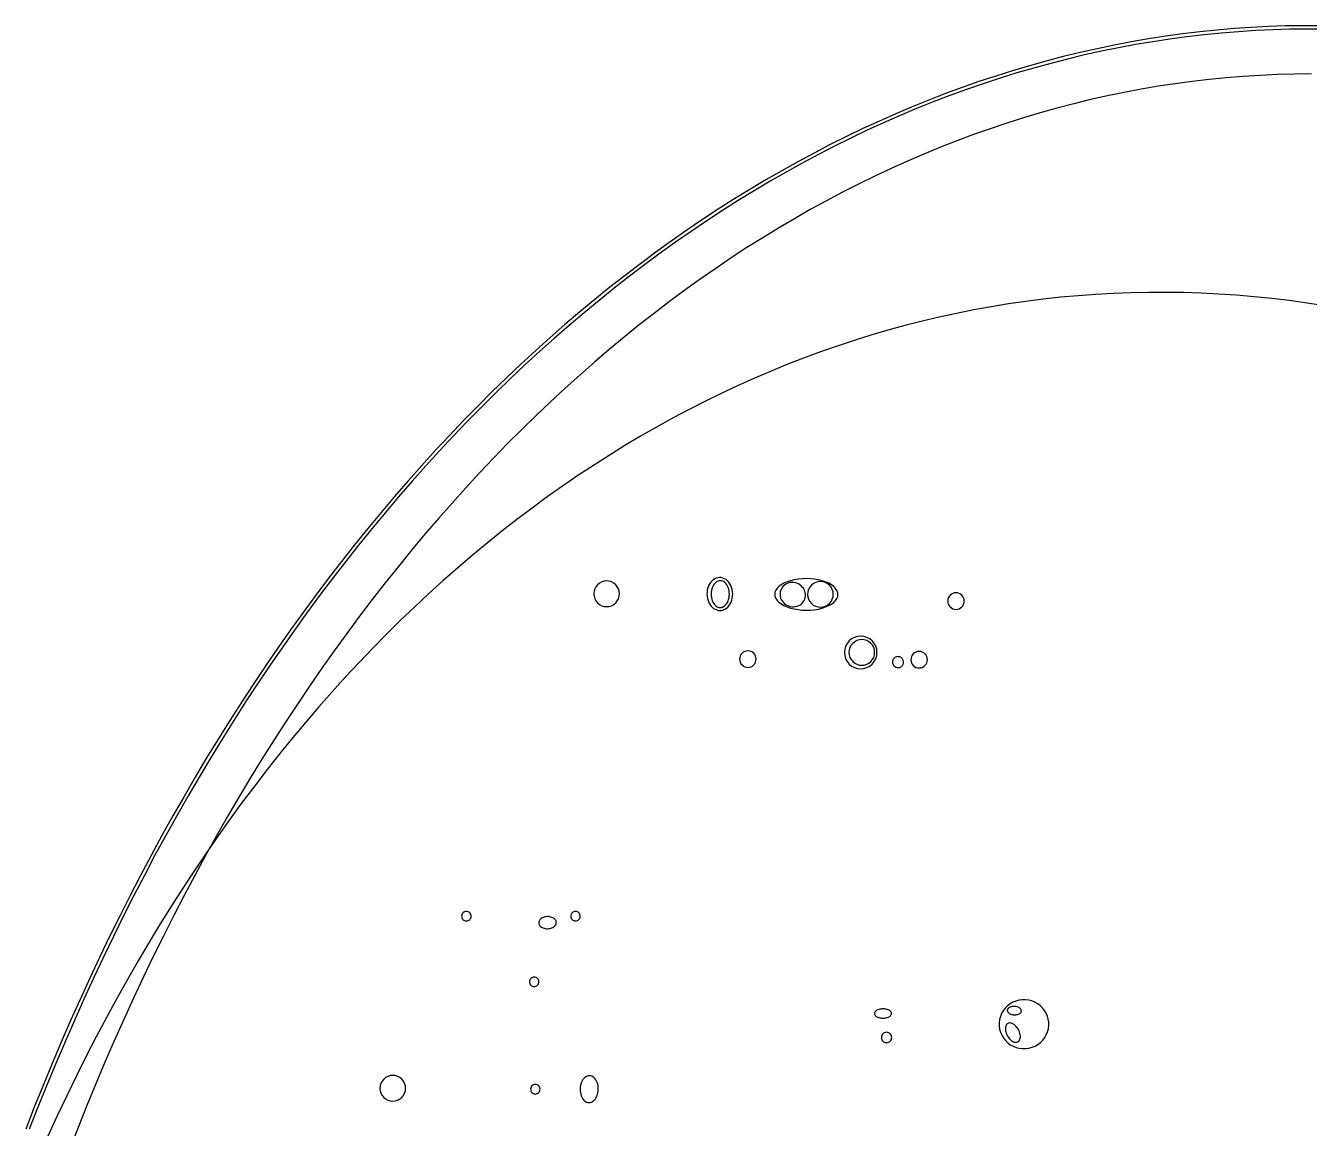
# Model space of a CAD drawing. Extents: x -1 to 217, y -22 to 302.
# Drawn here: x 13.2 to 107.7, y 220.4 to 301.6 of the extents above; entities that cross this region are included whole.
import ezdxf

# ---------------------------------------------------------------- set-up
doc = ezdxf.new("R2010")
doc.units = 0

msp = doc.modelspace()

# ---------------------------------------------------------------- linework, layer by layer
at = {"layer": 'CIRCLES'}
for p, q in [((55.113, 260.146), (55.059, 259.969)), ((55.2, 260.31), (55.113, 260.146)), ((55.317, 260.453), (55.2, 260.31)), ((55.461, 260.57), (55.317, 260.453)), ((55.624, 260.658), (55.461, 260.57)), ((55.801, 260.711), (55.624, 260.658)), ((55.986, 260.73), (55.801, 260.711)), ((56.17, 260.711), (55.986, 260.73)), ((56.348, 260.658), (56.17, 260.711)), ((56.511, 260.57), (56.348, 260.658)), ((56.654, 260.453), (56.511, 260.57)), ((56.772, 260.31), (56.654, 260.453)), ((56.859, 260.146), (56.772, 260.31)), ((56.913, 259.969), (56.859, 260.146)), ((70.861, 260.104), (70.807, 259.926)), ((70.948, 260.267), (70.861, 260.104)), ((71.065, 260.41), (70.948, 260.267)), ((71.209, 260.528), (71.065, 260.41)), ((71.372, 260.615), (71.209, 260.528)), ((71.549, 260.669), (71.372, 260.615)), ((71.734, 260.687), (71.549, 260.669)), ((71.918, 260.669), (71.734, 260.687)), ((72.096, 260.615), (71.918, 260.669)), ((72.259, 260.528), (72.096, 260.615)), ((72.402, 260.41), (72.259, 260.528)), ((72.52, 260.267), (72.402, 260.41)), ((72.607, 260.104), (72.52, 260.267)), ((72.661, 259.926), (72.607, 260.104)), ((55.059, 259.969), (55.041, 259.784)), ((55.041, 259.784), (55.059, 259.6)), ((55.059, 259.6), (55.113, 259.423)), ((55.113, 259.423), (55.2, 259.259)), ((55.2, 259.259), (55.317, 259.116)), ((55.317, 259.116), (55.461, 258.999)), ((56.511, 258.999), (56.654, 259.116)), ((56.654, 259.116), (56.772, 259.259)), ((56.772, 259.259), (56.859, 259.423)), ((56.859, 259.423), (56.913, 259.6)), ((56.931, 259.784), (56.913, 259.969)), ((56.913, 259.6), (56.931, 259.784)), ((70.807, 259.926), (70.789, 259.742)), ((70.789, 259.742), (70.807, 259.558)), ((70.807, 259.558), (70.861, 259.38)), ((70.861, 259.38), (70.948, 259.217)), ((70.948, 259.217), (71.065, 259.074)), ((71.065, 259.074), (71.209, 258.956)), ((72.259, 258.956), (72.402, 259.074)), ((72.402, 259.074), (72.52, 259.217)), ((72.52, 259.217), (72.607, 259.38)), ((72.607, 259.38), (72.661, 259.558)), ((72.679, 259.742), (72.661, 259.926)), ((72.661, 259.558), (72.679, 259.742)), ((81.115, 259.368), (81.104, 259.249)), ((81.104, 259.249), (81.115, 259.131)), ((81.15, 259.482), (81.115, 259.368)), ((81.115, 259.131), (81.15, 259.017)), ((81.206, 259.587), (81.15, 259.482)), ((81.282, 259.679), (81.206, 259.587)), ((81.374, 259.755), (81.282, 259.679)), ((81.479, 259.811), (81.374, 259.755)), ((81.593, 259.846), (81.479, 259.811)), ((81.712, 259.858), (81.593, 259.846)), ((81.83, 259.846), (81.712, 259.858)), ((81.945, 259.811), (81.83, 259.846)), ((82.05, 259.755), (81.945, 259.811)), ((82.142, 259.679), (82.05, 259.755)), ((82.218, 259.587), (82.142, 259.679)), ((82.274, 259.482), (82.218, 259.587)), ((82.308, 259.368), (82.274, 259.482)), ((82.274, 259.017), (82.308, 259.131)), ((82.32, 259.249), (82.308, 259.368)), ((82.308, 259.131), (82.32, 259.249)), ((55.461, 258.999), (55.624, 258.911)), ((55.624, 258.911), (55.801, 258.857)), ((55.801, 258.857), (55.986, 258.839)), ((55.986, 258.839), (56.17, 258.857)), ((56.17, 258.857), (56.348, 258.911)), ((56.348, 258.911), (56.511, 258.999)), ((71.209, 258.956), (71.372, 258.869)), ((71.372, 258.869), (71.549, 258.815)), ((71.549, 258.815), (71.734, 258.797)), ((71.734, 258.797), (71.918, 258.815)), ((71.918, 258.815), (72.096, 258.869)), ((72.096, 258.869), (72.259, 258.956)), ((81.15, 259.017), (81.206, 258.911)), ((81.206, 258.911), (81.282, 258.819)), ((81.282, 258.819), (81.374, 258.744)), ((81.374, 258.744), (81.479, 258.687)), ((81.479, 258.687), (81.593, 258.653)), ((81.593, 258.653), (81.712, 258.641)), ((81.712, 258.641), (81.83, 258.653)), ((81.83, 258.653), (81.945, 258.687)), ((81.945, 258.687), (82.05, 258.744)), ((82.05, 258.744), (82.142, 258.819)), ((82.142, 258.819), (82.218, 258.911)), ((82.218, 258.911), (82.274, 259.017)), ((73.847, 256.316), (73.698, 256.134)), ((74.03, 256.466), (73.847, 256.316)), ((74.237, 256.577), (74.03, 256.466)), ((74.257, 256.252), (74.113, 256.135)), ((74.463, 256.645), (74.237, 256.577)), ((74.42, 256.34), (74.257, 256.252)), ((74.597, 256.393), (74.42, 256.34)), ((74.697, 256.668), (74.463, 256.645)), ((74.782, 256.412), (74.597, 256.393)), ((74.932, 256.645), (74.697, 256.668)), ((74.966, 256.393), (74.782, 256.412)), ((75.157, 256.577), (74.932, 256.645)), ((75.144, 256.34), (74.966, 256.393)), ((75.307, 256.252), (75.144, 256.34)), ((75.365, 256.466), (75.157, 256.577)), ((75.45, 256.135), (75.307, 256.252)), ((75.547, 256.316), (75.365, 256.466)), ((75.697, 256.134), (75.547, 256.316)), ((65.881, 255.312), (65.825, 255.206)), ((65.957, 255.404), (65.881, 255.312)), ((66.049, 255.479), (65.957, 255.404)), ((66.154, 255.536), (66.049, 255.479)), ((66.268, 255.57), (66.154, 255.536)), ((66.387, 255.582), (66.268, 255.57)), ((66.506, 255.57), (66.387, 255.582)), ((66.62, 255.536), (66.506, 255.57)), ((66.725, 255.479), (66.62, 255.536)), ((66.817, 255.404), (66.725, 255.479)), ((66.893, 255.312), (66.817, 255.404)), ((66.949, 255.206), (66.893, 255.312)), ((73.518, 255.701), (73.495, 255.466)), ((73.495, 255.466), (73.518, 255.232)), ((73.587, 255.926), (73.518, 255.701)), ((73.698, 256.134), (73.587, 255.926)), ((73.855, 255.651), (73.837, 255.466)), ((73.837, 255.466), (73.855, 255.282)), ((73.909, 255.828), (73.855, 255.651)), ((73.855, 255.282), (73.909, 255.105)), ((73.996, 255.992), (73.909, 255.828)), ((74.113, 256.135), (73.996, 255.992)), ((75.568, 255.992), (75.45, 256.135)), ((75.655, 255.828), (75.568, 255.992)), ((75.709, 255.651), (75.655, 255.828)), ((75.655, 255.105), (75.709, 255.282)), ((75.808, 255.926), (75.697, 256.134)), ((75.727, 255.466), (75.709, 255.651)), ((75.709, 255.282), (75.727, 255.466)), ((75.876, 255.701), (75.808, 255.926)), ((75.899, 255.466), (75.876, 255.701)), ((75.876, 255.232), (75.899, 255.466)), ((78.497, 255.269), (78.441, 255.164)), ((78.572, 255.361), (78.497, 255.269)), ((78.665, 255.437), (78.572, 255.361)), ((78.77, 255.493), (78.665, 255.437)), ((78.884, 255.528), (78.77, 255.493)), ((79.002, 255.54), (78.884, 255.528)), ((79.121, 255.528), (79.002, 255.54)), ((79.235, 255.493), (79.121, 255.528)), ((79.34, 255.437), (79.235, 255.493)), ((79.433, 255.361), (79.34, 255.437)), ((79.508, 255.269), (79.433, 255.361)), ((79.564, 255.164), (79.508, 255.269)), ((65.791, 255.092), (65.779, 254.974)), ((65.779, 254.974), (65.791, 254.855)), ((65.825, 255.206), (65.791, 255.092)), ((65.791, 254.855), (65.825, 254.741)), ((65.825, 254.741), (65.881, 254.636)), ((65.881, 254.636), (65.957, 254.544)), ((65.957, 254.544), (66.049, 254.468)), ((66.049, 254.468), (66.154, 254.412)), ((66.154, 254.412), (66.268, 254.377)), ((66.268, 254.377), (66.387, 254.365)), ((66.387, 254.365), (66.506, 254.377)), ((66.506, 254.377), (66.62, 254.412)), ((66.62, 254.412), (66.725, 254.468)), ((66.725, 254.468), (66.817, 254.544)), ((66.817, 254.544), (66.893, 254.636)), ((66.893, 254.636), (66.949, 254.741)), ((66.984, 255.092), (66.949, 255.206)), ((66.949, 254.741), (66.984, 254.855)), ((66.995, 254.974), (66.984, 255.092)), ((66.984, 254.855), (66.995, 254.974)), ((73.518, 255.232), (73.587, 255.006)), ((73.587, 255.006), (73.698, 254.799)), ((73.698, 254.799), (73.847, 254.617)), ((73.847, 254.617), (74.03, 254.467)), ((73.909, 255.105), (73.996, 254.941)), ((73.996, 254.941), (74.113, 254.798)), ((74.03, 254.467), (74.237, 254.356)), ((74.113, 254.798), (74.257, 254.681)), ((74.237, 254.356), (74.463, 254.288)), ((74.257, 254.681), (74.42, 254.593)), ((74.42, 254.593), (74.597, 254.539)), ((74.597, 254.539), (74.782, 254.521)), ((74.782, 254.521), (74.966, 254.539)), ((74.932, 254.288), (75.157, 254.356)), ((74.966, 254.539), (75.144, 254.593)), ((75.144, 254.593), (75.307, 254.681)), ((75.157, 254.356), (75.365, 254.467)), ((75.307, 254.681), (75.45, 254.798)), ((75.365, 254.467), (75.547, 254.617)), ((75.45, 254.798), (75.568, 254.941)), ((75.547, 254.617), (75.697, 254.799)), ((75.568, 254.941), (75.655, 255.105)), ((75.697, 254.799), (75.808, 255.006)), ((75.808, 255.006), (75.876, 255.232)), ((78.406, 255.05), (78.394, 254.931)), ((78.394, 254.931), (78.406, 254.813)), ((78.441, 255.164), (78.406, 255.05)), ((78.406, 254.813), (78.441, 254.699)), ((78.441, 254.699), (78.497, 254.593)), ((78.497, 254.593), (78.572, 254.501)), ((78.572, 254.501), (78.665, 254.426)), ((78.665, 254.426), (78.77, 254.369)), ((78.77, 254.369), (78.884, 254.335)), ((78.884, 254.335), (79.002, 254.323)), ((79.002, 254.323), (79.121, 254.335)), ((79.121, 254.335), (79.235, 254.369)), ((79.235, 254.369), (79.34, 254.426)), ((79.34, 254.426), (79.433, 254.501)), ((79.433, 254.501), (79.508, 254.593)), ((79.508, 254.593), (79.564, 254.699)), ((79.599, 255.05), (79.564, 255.164)), ((79.564, 254.699), (79.599, 254.813)), ((79.611, 254.931), (79.599, 255.05)), ((79.599, 254.813), (79.611, 254.931)), ((74.463, 254.288), (74.697, 254.264)), ((74.697, 254.264), (74.932, 254.288)), ((45.523, 236.37), (45.462, 236.338)), ((45.588, 236.39), (45.523, 236.37)), ((45.657, 236.396), (45.588, 236.39)), ((45.725, 236.39), (45.657, 236.396)), ((45.79, 236.37), (45.725, 236.39)), ((45.851, 236.338), (45.79, 236.37)), ((53.566, 236.37), (53.506, 236.338)), ((53.632, 236.39), (53.566, 236.37)), ((53.7, 236.396), (53.632, 236.39)), ((53.768, 236.39), (53.7, 236.396)), ((53.834, 236.37), (53.768, 236.39)), ((53.894, 236.338), (53.834, 236.37)), ((45.314, 236.115), (45.307, 236.047)), ((45.307, 236.047), (45.314, 235.979)), ((45.334, 236.181), (45.314, 236.115)), ((45.314, 235.979), (45.334, 235.913)), ((45.366, 236.241), (45.334, 236.181)), ((45.334, 235.913), (45.366, 235.853)), ((45.409, 236.294), (45.366, 236.241)), ((45.366, 235.853), (45.409, 235.8)), ((45.462, 236.338), (45.409, 236.294)), ((45.409, 235.8), (45.462, 235.757)), ((45.462, 235.757), (45.523, 235.724)), ((45.523, 235.724), (45.588, 235.705)), ((45.588, 235.705), (45.657, 235.698)), ((45.657, 235.698), (45.725, 235.705)), ((45.725, 235.705), (45.79, 235.724)), ((45.79, 235.724), (45.851, 235.757)), ((45.904, 236.294), (45.851, 236.338)), ((45.851, 235.757), (45.904, 235.8)), ((45.947, 236.241), (45.904, 236.294)), ((45.904, 235.8), (45.947, 235.853)), ((45.979, 236.181), (45.947, 236.241)), ((45.947, 235.853), (45.979, 235.913)), ((45.999, 236.115), (45.979, 236.181)), ((45.979, 235.913), (45.999, 235.979)), ((46.006, 236.047), (45.999, 236.115)), ((45.999, 235.979), (46.006, 236.047)), ((53.357, 236.115), (53.351, 236.047)), ((53.351, 236.047), (53.357, 235.979)), ((53.377, 236.181), (53.357, 236.115)), ((53.357, 235.979), (53.377, 235.913)), ((53.409, 236.241), (53.377, 236.181)), ((53.377, 235.913), (53.409, 235.853)), ((53.453, 236.294), (53.409, 236.241)), ((53.409, 235.853), (53.453, 235.8)), ((53.506, 236.338), (53.453, 236.294)), ((53.453, 235.8), (53.506, 235.757)), ((53.506, 235.757), (53.566, 235.724)), ((53.566, 235.724), (53.632, 235.705)), ((53.632, 235.705), (53.7, 235.698)), ((53.7, 235.698), (53.768, 235.705)), ((53.768, 235.705), (53.834, 235.724)), ((53.834, 235.724), (53.894, 235.757)), ((53.947, 236.294), (53.894, 236.338)), ((53.894, 235.757), (53.947, 235.8)), ((53.99, 236.241), (53.947, 236.294)), ((53.947, 235.8), (53.99, 235.853)), ((54.023, 236.181), (53.99, 236.241)), ((53.99, 235.853), (54.023, 235.913)), ((54.042, 236.115), (54.023, 236.181)), ((54.023, 235.913), (54.042, 235.979)), ((54.049, 236.047), (54.042, 236.115)), ((54.042, 235.979), (54.049, 236.047)), ((50.309, 231.289), (50.303, 231.221)), ((50.303, 231.221), (50.309, 231.153)), ((50.329, 231.355), (50.309, 231.289)), ((50.309, 231.153), (50.329, 231.087)), ((50.361, 231.415), (50.329, 231.355)), ((50.329, 231.087), (50.361, 231.027)), ((50.405, 231.468), (50.361, 231.415)), ((50.361, 231.027), (50.405, 230.974)), ((50.458, 231.512), (50.405, 231.468)), ((50.405, 230.974), (50.458, 230.931)), ((50.518, 231.544), (50.458, 231.512)), ((50.458, 230.931), (50.518, 230.898)), ((50.584, 231.564), (50.518, 231.544)), ((50.518, 230.898), (50.584, 230.879)), ((50.652, 231.57), (50.584, 231.564)), ((50.584, 230.879), (50.652, 230.872)), ((50.72, 231.564), (50.652, 231.57)), ((50.652, 230.872), (50.72, 230.879)), ((50.786, 231.544), (50.72, 231.564)), ((50.72, 230.879), (50.786, 230.898)), ((50.846, 231.512), (50.786, 231.544)), ((50.786, 230.898), (50.846, 230.931)), ((50.899, 231.468), (50.846, 231.512)), ((50.846, 230.931), (50.899, 230.974)), ((50.942, 231.415), (50.899, 231.468)), ((50.899, 230.974), (50.942, 231.027)), ((50.975, 231.355), (50.942, 231.415)), ((50.942, 231.027), (50.975, 231.087)), ((50.994, 231.289), (50.975, 231.355)), ((50.975, 231.087), (50.994, 231.153)), ((51.001, 231.221), (50.994, 231.289)), ((50.994, 231.153), (51.001, 231.221)), ((76.228, 227.193), (76.221, 227.118)), ((76.221, 227.118), (76.228, 227.044)), ((76.25, 227.264), (76.228, 227.193)), ((76.228, 227.044), (76.25, 226.972)), ((76.285, 227.33), (76.25, 227.264)), ((76.25, 226.972), (76.285, 226.906)), ((76.332, 227.388), (76.285, 227.33)), ((76.285, 226.906), (76.332, 226.849)), ((76.39, 227.436), (76.332, 227.388)), ((76.456, 227.471), (76.39, 227.436)), ((76.528, 227.493), (76.456, 227.471)), ((76.602, 227.5), (76.528, 227.493)), ((76.677, 227.493), (76.602, 227.5)), ((76.748, 227.471), (76.677, 227.493)), ((76.814, 227.436), (76.748, 227.471)), ((76.872, 227.388), (76.814, 227.436)), ((76.919, 227.33), (76.872, 227.388)), ((76.872, 226.849), (76.919, 226.906)), ((76.955, 227.264), (76.919, 227.33)), ((76.919, 226.906), (76.955, 226.972)), ((76.976, 227.193), (76.955, 227.264)), ((76.955, 226.972), (76.976, 227.044)), ((76.984, 227.118), (76.976, 227.193)), ((76.976, 227.044), (76.984, 227.118)), ((76.332, 226.849), (76.39, 226.801)), ((76.39, 226.801), (76.456, 226.766)), ((76.456, 226.766), (76.528, 226.744)), ((76.528, 226.744), (76.602, 226.737)), ((76.602, 226.737), (76.677, 226.744)), ((76.677, 226.744), (76.748, 226.766)), ((76.748, 226.766), (76.814, 226.801)), ((76.814, 226.801), (76.872, 226.849)), ((39.713, 224.164), (39.569, 224.046)), ((39.876, 224.251), (39.713, 224.164)), ((40.053, 224.305), (39.876, 224.251)), ((40.238, 224.323), (40.053, 224.305)), ((40.422, 224.305), (40.238, 224.323)), ((40.6, 224.251), (40.422, 224.305)), ((40.763, 224.164), (40.6, 224.251)), ((40.906, 224.046), (40.763, 224.164)), ((39.311, 223.562), (39.293, 223.378)), ((39.293, 223.378), (39.311, 223.193)), ((39.365, 223.739), (39.311, 223.562)), ((39.311, 223.193), (39.365, 223.016)), ((39.452, 223.903), (39.365, 223.739)), ((39.569, 224.046), (39.452, 223.903)), ((41.024, 223.903), (40.906, 224.046)), ((41.111, 223.739), (41.024, 223.903)), ((41.165, 223.562), (41.111, 223.739)), ((41.111, 223.016), (41.165, 223.193)), ((41.183, 223.378), (41.165, 223.562)), ((41.165, 223.193), (41.183, 223.378)), ((50.394, 223.373), (50.387, 223.305)), ((50.387, 223.305), (50.394, 223.237)), ((50.414, 223.438), (50.394, 223.373)), ((50.394, 223.237), (50.414, 223.171)), ((50.446, 223.499), (50.414, 223.438)), ((50.414, 223.171), (50.446, 223.111)), ((50.489, 223.552), (50.446, 223.499)), ((50.446, 223.111), (50.489, 223.058)), ((50.542, 223.595), (50.489, 223.552)), ((50.603, 223.628), (50.542, 223.595)), ((50.668, 223.647), (50.603, 223.628)), ((50.736, 223.654), (50.668, 223.647)), ((50.805, 223.647), (50.736, 223.654)), ((50.87, 223.628), (50.805, 223.647)), ((50.931, 223.595), (50.87, 223.628)), ((50.984, 223.552), (50.931, 223.595)), ((51.027, 223.499), (50.984, 223.552)), ((50.984, 223.058), (51.027, 223.111)), ((51.059, 223.438), (51.027, 223.499)), ((51.027, 223.111), (51.059, 223.171)), ((51.079, 223.373), (51.059, 223.438)), ((51.059, 223.171), (51.079, 223.237)), ((51.086, 223.305), (51.079, 223.373)), ((51.079, 223.237), (51.086, 223.305)), ((39.365, 223.016), (39.452, 222.853)), ((39.452, 222.853), (39.569, 222.709)), ((39.569, 222.709), (39.713, 222.592)), ((39.713, 222.592), (39.876, 222.504)), ((39.876, 222.504), (40.053, 222.451)), ((40.053, 222.451), (40.238, 222.433)), ((40.238, 222.433), (40.422, 222.451)), ((40.422, 222.451), (40.6, 222.504)), ((40.6, 222.504), (40.763, 222.592)), ((40.763, 222.592), (40.906, 222.709)), ((40.906, 222.709), (41.024, 222.853)), ((41.024, 222.853), (41.111, 223.016)), ((50.489, 223.058), (50.542, 223.014)), ((50.542, 223.014), (50.603, 222.982)), ((50.603, 222.982), (50.668, 222.962)), ((50.668, 222.962), (50.736, 222.955)), ((50.736, 222.955), (50.805, 222.962)), ((50.805, 222.962), (50.87, 222.982)), ((50.87, 222.982), (50.931, 223.014)), ((50.931, 223.014), (50.984, 223.058))]:
    msp.add_line(p, q, dxfattribs=at)
at = {"layer": 'ELLIPSES'}
for p, q in [((105.987, 301.597), (104.722, 301.553)), ((107.253, 301.618), (105.987, 301.597)), ((108.519, 301.618), (107.253, 301.618)), ((95.883, 300.64), (94.626, 300.423)), ((97.142, 300.835), (95.883, 300.64)), ((97.462, 300.629), (96.203, 300.438)), ((98.403, 301.009), (97.142, 300.835)), ((98.722, 300.798), (97.462, 300.629)), ((99.665, 301.162), (98.403, 301.009)), ((99.984, 300.945), (98.722, 300.798)), ((100.928, 301.292), (99.665, 301.162)), ((101.247, 301.07), (99.984, 300.945)), ((102.192, 301.401), (100.928, 301.292)), ((102.51, 301.174), (101.247, 301.07)), ((103.456, 301.488), (102.192, 301.401)), ((103.774, 301.256), (102.51, 301.174)), ((104.722, 301.553), (103.456, 301.488)), ((105.039, 301.316), (103.774, 301.256)), ((106.304, 301.354), (105.039, 301.316)), ((107.57, 301.37), (106.304, 301.354)), ((108.835, 301.365), (107.57, 301.37)), ((92.116, 299.923), (90.865, 299.642)), ((92.436, 299.737), (91.185, 299.46)), ((93.37, 300.184), (92.116, 299.923)), ((93.69, 299.992), (92.436, 299.737)), ((94.626, 300.423), (93.37, 300.184)), ((94.946, 300.226), (93.69, 299.992)), ((96.203, 300.438), (94.946, 300.226)), ((88.368, 299.013), (87.124, 298.667)), ((88.689, 298.841), (87.444, 298.499)), ((89.615, 299.338), (88.368, 299.013)), ((89.935, 299.161), (88.689, 298.841)), ((90.865, 299.642), (89.615, 299.338)), ((91.185, 299.46), (89.935, 299.161)), ((84.644, 297.91), (83.408, 297.5)), ((85.882, 298.299), (84.644, 297.91)), ((86.203, 298.136), (84.964, 297.751)), ((87.124, 298.667), (85.882, 298.299)), ((87.444, 298.499), (86.203, 298.136)), ((102.875, 297.883), (101.62, 297.782)), ((104.131, 297.961), (102.875, 297.883)), ((105.387, 298.017), (104.131, 297.961)), ((106.644, 298.051), (105.387, 298.017)), ((107.901, 298.062), (106.644, 298.051)), ((82.176, 297.069), (80.948, 296.616)), ((82.496, 296.919), (81.267, 296.47)), ((83.408, 297.5), (82.176, 297.069)), ((83.728, 297.346), (82.496, 296.919)), ((84.964, 297.751), (83.728, 297.346)), ((95.361, 296.943), (94.114, 296.708)), ((96.61, 297.155), (95.361, 296.943)), ((97.861, 297.345), (96.61, 297.155)), ((99.112, 297.513), (97.861, 297.345)), ((100.366, 297.659), (99.112, 297.513)), ((101.62, 297.782), (100.366, 297.659)), ((79.723, 296.142), (78.501, 295.647)), ((80.042, 296.001), (78.82, 295.51)), ((80.948, 296.616), (79.723, 296.142)), ((81.267, 296.47), (80.042, 296.001)), ((91.626, 296.171), (90.385, 295.87)), ((92.869, 296.451), (91.626, 296.171)), ((94.114, 296.708), (92.869, 296.451)), ((77.284, 295.132), (76.071, 294.595)), ((77.603, 294.999), (76.389, 294.466)), ((78.501, 295.647), (77.284, 295.132)), ((78.82, 295.51), (77.603, 294.999)), ((87.912, 295.201), (86.679, 294.833)), ((89.147, 295.546), (87.912, 295.201)), ((90.385, 295.87), (89.147, 295.546)), ((74.862, 294.038), (73.657, 293.459)), ((76.071, 294.595), (74.862, 294.038)), ((76.389, 294.466), (75.18, 293.913)), ((84.222, 294.032), (82.999, 293.598)), ((85.449, 294.443), (84.222, 294.032)), ((86.679, 294.833), (85.449, 294.443)), ((73.657, 293.459), (72.457, 292.861)), ((73.975, 293.338), (72.775, 292.744)), ((75.18, 293.913), (73.975, 293.338)), ((81.78, 293.143), (80.564, 292.666)), ((82.999, 293.598), (81.78, 293.143)), ((71.262, 292.241), (70.072, 291.601)), ((71.579, 292.128), (70.388, 291.492)), ((72.457, 292.861), (71.262, 292.241)), ((72.775, 292.744), (71.579, 292.128)), ((79.351, 292.167), (78.143, 291.647)), ((80.564, 292.666), (79.351, 292.167)), ((70.072, 291.601), (68.887, 290.941)), ((70.388, 291.492), (69.203, 290.835)), ((78.143, 291.647), (76.939, 291.105)), ((67.707, 290.26), (66.532, 289.559)), ((68.887, 290.941), (67.707, 290.26)), ((69.203, 290.835), (68.022, 290.158)), ((75.74, 290.542), (74.545, 289.957)), ((76.939, 291.105), (75.74, 290.542)), ((66.532, 289.559), (65.364, 288.838)), ((66.847, 289.461), (65.678, 288.743)), ((68.022, 290.158), (66.847, 289.461)), ((73.355, 289.351), (72.17, 288.724)), ((74.545, 289.957), (73.355, 289.351)), ((65.364, 288.838), (64.2, 288.097)), ((65.678, 288.743), (64.514, 288.005)), ((72.17, 288.724), (70.989, 288.076)), ((64.2, 288.097), (63.043, 287.336)), ((64.514, 288.005), (63.356, 287.248)), ((69.814, 287.407), (68.645, 286.717)), ((70.989, 288.076), (69.814, 287.407)), ((61.892, 286.555), (60.746, 285.754)), ((62.204, 286.47), (61.058, 285.673)), ((63.043, 287.336), (61.892, 286.555)), ((63.356, 287.248), (62.204, 286.47)), ((68.645, 286.717), (67.481, 286.006)), ((60.746, 285.754), (59.608, 284.934)), ((61.058, 285.673), (59.919, 284.856)), ((67.481, 286.006), (66.322, 285.274)), ((59.608, 284.934), (58.475, 284.094)), ((59.919, 284.856), (58.786, 284.019)), ((66.322, 285.274), (65.17, 284.522)), ((58.475, 284.094), (57.35, 283.234)), ((58.786, 284.019), (57.66, 283.163)), ((64.023, 283.749), (62.883, 282.956)), ((65.17, 284.522), (64.023, 283.749)), ((57.35, 283.234), (56.231, 282.356)), ((57.66, 283.163), (56.54, 282.287)), ((62.883, 282.956), (61.749, 282.142)), ((56.231, 282.356), (55.119, 281.458)), ((56.54, 282.287), (55.427, 281.392)), ((61.749, 282.142), (60.622, 281.309)), ((90.711, 281.734), (89.423, 281.616)), ((92.001, 281.829), (90.711, 281.734)), ((93.293, 281.901), (92.001, 281.829)), ((94.587, 281.951), (93.293, 281.901)), ((95.882, 281.978), (94.587, 281.951)), ((97.178, 281.982), (95.882, 281.978)), ((98.476, 281.963), (97.178, 281.982)), ((99.775, 281.922), (98.476, 281.963)), ((101.074, 281.858), (99.775, 281.922)), ((102.374, 281.771), (101.074, 281.858)), ((103.674, 281.661), (102.374, 281.771)), ((55.119, 281.458), (54.014, 280.541)), ((55.427, 281.392), (54.322, 280.479)), ((60.622, 281.309), (59.501, 280.455)), ((84.297, 280.917), (83.023, 280.685)), ((85.575, 281.126), (84.297, 280.917)), ((86.855, 281.312), (85.575, 281.126)), ((88.138, 281.475), (86.855, 281.312)), ((89.423, 281.616), (88.138, 281.475)), ((104.975, 281.529), (103.674, 281.661)), ((106.275, 281.374), (104.975, 281.529)), ((107.576, 281.196), (106.275, 281.374)), ((108.876, 280.995), (107.576, 281.196)), ((54.014, 280.541), (52.916, 279.606)), ((54.322, 280.479), (53.223, 279.546)), ((59.501, 280.455), (58.388, 279.581)), ((79.221, 279.856), (77.961, 279.535)), ((80.485, 280.155), (79.221, 279.856)), ((81.752, 280.432), (80.485, 280.155)), ((83.023, 280.685), (81.752, 280.432)), ((52.916, 279.606), (51.826, 278.651)), ((53.223, 279.546), (52.132, 278.594)), ((58.388, 279.581), (57.281, 278.688)), ((76.706, 279.191), (75.454, 278.825)), ((77.961, 279.535), (76.706, 279.191)), ((51.826, 278.651), (50.743, 277.678)), ((52.132, 278.594), (51.049, 277.623)), ((57.281, 278.688), (56.181, 277.775)), ((72.965, 278.025), (71.727, 277.592)), ((74.207, 278.436), (72.965, 278.025)), ((75.454, 278.825), (74.207, 278.436)), ((50.743, 277.678), (49.668, 276.686)), ((51.049, 277.623), (49.973, 276.634)), ((56.181, 277.775), (55.089, 276.842)), ((70.495, 277.137), (69.268, 276.66)), ((71.727, 277.592), (70.495, 277.137)), ((49.668, 276.686), (48.601, 275.676)), ((49.973, 276.634), (48.905, 275.627)), ((55.089, 276.842), (54.004, 275.89)), ((68.046, 276.161), (66.83, 275.64)), ((69.268, 276.66), (68.046, 276.161)), ((48.601, 275.676), (47.542, 274.647)), ((48.905, 275.627), (47.845, 274.601)), ((54.004, 275.89), (52.927, 274.918)), ((66.83, 275.64), (65.619, 275.097)), ((47.542, 274.647), (46.491, 273.601)), ((47.845, 274.601), (46.793, 273.557)), ((52.927, 274.918), (51.858, 273.927)), ((64.415, 274.533), (63.217, 273.947)), ((65.619, 275.097), (64.415, 274.533)), ((46.491, 273.601), (45.448, 272.536)), ((46.793, 273.557), (45.749, 272.494)), ((51.858, 273.927), (50.796, 272.918)), ((62.025, 273.339), (60.839, 272.71)), ((63.217, 273.947), (62.025, 273.339)), ((45.448, 272.536), (44.413, 271.453)), ((45.749, 272.494), (44.714, 271.414)), ((50.796, 272.918), (49.743, 271.889)), ((60.839, 272.71), (59.66, 272.059)), ((44.413, 271.453), (43.387, 270.353)), ((44.714, 271.414), (43.687, 270.316)), ((49.743, 271.889), (48.698, 270.842)), ((58.488, 271.387), (57.324, 270.694)), ((59.66, 272.059), (58.488, 271.387)), ((48.698, 270.842), (47.661, 269.776)), ((57.324, 270.694), (56.166, 269.98)), ((43.387, 270.353), (42.37, 269.236)), ((43.687, 270.316), (42.669, 269.201)), ((47.661, 269.776), (46.633, 268.692)), ((56.166, 269.98), (55.016, 269.245)), ((42.37, 269.236), (41.362, 268.1)), ((42.669, 269.201), (41.66, 268.068)), ((46.633, 268.692), (45.613, 267.589)), ((53.873, 268.489), (52.738, 267.713)), ((55.016, 269.245), (53.873, 268.489)), ((41.362, 268.1), (40.362, 266.948)), ((41.66, 268.068), (40.66, 266.918)), ((45.613, 267.589), (44.603, 266.469)), ((52.738, 267.713), (51.611, 266.916)), ((40.362, 266.948), (39.372, 265.778)), ((40.66, 266.918), (39.668, 265.75)), ((51.611, 266.916), (50.492, 266.098)), ((39.372, 265.778), (38.39, 264.592)), ((39.668, 265.75), (38.686, 264.566)), ((44.603, 266.469), (43.601, 265.33)), ((50.492, 266.098), (49.382, 265.26)), ((43.601, 265.33), (42.608, 264.174)), ((49.382, 265.26), (48.279, 264.402)), ((38.39, 264.592), (37.419, 263.388)), ((38.686, 264.566), (37.713, 263.364)), ((42.608, 264.174), (41.625, 263)), ((48.279, 264.402), (47.186, 263.523)), ((37.419, 263.388), (36.456, 262.169)), ((37.713, 263.364), (36.75, 262.146)), ((41.625, 263), (40.651, 261.808)), ((47.186, 263.523), (46.101, 262.625)), ((36.456, 262.169), (35.503, 260.932)), ((36.75, 262.146), (35.796, 260.912)), ((46.101, 262.625), (45.025, 261.707)), ((35.503, 260.932), (34.56, 259.679)), ((40.651, 261.808), (39.686, 260.599)), ((45.025, 261.707), (43.959, 260.769)), ((64.063, 260.942), (63.946, 260.889)), ((64.184, 260.974), (64.063, 260.942)), ((64.308, 260.986), (64.184, 260.974)), ((64.432, 260.978), (64.308, 260.986)), ((64.554, 260.948), (64.432, 260.978)), ((64.672, 260.898), (64.554, 260.948)), ((35.796, 260.912), (34.852, 259.661)), ((39.686, 260.599), (38.731, 259.374)), ((43.959, 260.769), (42.901, 259.811)), ((63.403, 260.074), (63.381, 259.918)), ((63.441, 260.225), (63.403, 260.074)), ((63.494, 260.368), (63.441, 260.225)), ((63.562, 260.501), (63.494, 260.368)), ((63.642, 260.622), (63.562, 260.501)), ((63.734, 260.728), (63.642, 260.622)), ((63.711, 260.028), (63.692, 259.902)), ((63.74, 260.15), (63.711, 260.028)), ((63.836, 260.817), (63.734, 260.728)), ((63.781, 260.266), (63.74, 260.15)), ((63.831, 260.372), (63.781, 260.266)), ((63.89, 260.469), (63.831, 260.372)), ((63.946, 260.889), (63.836, 260.817)), ((63.957, 260.553), (63.89, 260.469)), ((64.031, 260.624), (63.957, 260.553)), ((64.111, 260.68), (64.031, 260.624)), ((64.194, 260.721), (64.111, 260.68)), ((64.281, 260.745), (64.194, 260.721)), ((64.368, 260.752), (64.281, 260.745)), ((64.456, 260.742), (64.368, 260.752)), ((64.542, 260.716), (64.456, 260.742)), ((64.624, 260.673), (64.542, 260.716)), ((64.702, 260.615), (64.624, 260.673)), ((64.784, 260.83), (64.672, 260.898)), ((64.774, 260.542), (64.702, 260.615)), ((64.839, 260.456), (64.774, 260.542)), ((64.888, 260.743), (64.784, 260.83)), ((64.896, 260.358), (64.839, 260.456)), ((64.983, 260.639), (64.888, 260.743)), ((64.943, 260.25), (64.896, 260.358)), ((64.98, 260.134), (64.943, 260.25)), ((65.007, 260.011), (64.98, 260.134)), ((65.066, 260.52), (64.983, 260.639)), ((65.022, 259.884), (65.007, 260.011)), ((65.137, 260.389), (65.066, 260.52)), ((65.194, 260.247), (65.137, 260.389)), ((65.235, 260.097), (65.194, 260.247)), ((65.262, 259.942), (65.235, 260.097)), ((68.443, 260.047), (68.383, 259.897)), ((68.541, 260.191), (68.443, 260.047)), ((68.676, 260.327), (68.541, 260.191)), ((68.846, 260.454), (68.676, 260.327)), ((68.808, 260.052), (68.775, 259.94)), ((68.855, 260.158), (68.808, 260.052)), ((69.047, 260.568), (68.846, 260.454)), ((68.917, 260.256), (68.855, 260.158)), ((68.993, 260.346), (68.917, 260.256)), ((69.08, 260.425), (68.993, 260.346)), ((69.277, 260.668), (69.047, 260.568)), ((69.178, 260.492), (69.08, 260.425)), ((69.284, 260.546), (69.178, 260.492)), ((69.53, 260.752), (69.277, 260.668)), ((69.398, 260.586), (69.284, 260.546)), ((69.516, 260.611), (69.398, 260.586)), ((69.638, 260.621), (69.516, 260.611)), ((69.804, 260.819), (69.53, 260.752)), ((69.76, 260.616), (69.638, 260.621)), ((69.881, 260.595), (69.76, 260.616)), ((70.093, 260.868), (69.804, 260.819)), ((69.999, 260.56), (69.881, 260.595)), ((70.112, 260.51), (69.999, 260.56)), ((70.392, 260.897), (70.093, 260.868)), ((70.217, 260.447), (70.112, 260.51)), ((70.314, 260.371), (70.217, 260.447)), ((70.4, 260.285), (70.314, 260.371)), ((70.696, 260.906), (70.392, 260.897)), ((70.474, 260.189), (70.4, 260.285)), ((70.534, 260.085), (70.474, 260.189)), ((70.58, 259.975), (70.534, 260.085)), ((70.611, 259.86), (70.58, 259.975)), ((71.001, 260.896), (70.696, 260.906)), ((71.3, 260.866), (71.001, 260.896)), ((71.588, 260.817), (71.3, 260.866)), ((71.862, 260.749), (71.588, 260.817)), ((72.115, 260.664), (71.862, 260.749)), ((72.344, 260.563), (72.115, 260.664)), ((72.545, 260.448), (72.344, 260.563)), ((72.714, 260.321), (72.545, 260.448)), ((72.849, 260.185), (72.714, 260.321)), ((72.947, 260.04), (72.849, 260.185)), ((73.006, 259.891), (72.947, 260.04)), ((34.56, 259.679), (33.627, 258.411)), ((34.852, 259.661), (33.918, 258.394)), ((38.731, 259.374), (37.786, 258.131)), ((42.901, 259.811), (41.853, 258.834)), ((63.381, 259.918), (63.375, 259.759)), ((63.375, 259.759), (63.385, 259.6)), ((63.385, 259.6), (63.411, 259.445)), ((63.411, 259.445), (63.453, 259.295)), ((63.453, 259.295), (63.51, 259.153)), ((63.51, 259.153), (63.58, 259.021)), ((63.692, 259.902), (63.684, 259.773)), ((63.684, 259.773), (63.688, 259.644)), ((63.688, 259.644), (63.704, 259.517)), ((63.704, 259.517), (63.731, 259.394)), ((63.731, 259.394), (63.768, 259.278)), ((63.768, 259.278), (63.815, 259.17)), ((63.815, 259.17), (63.872, 259.072)), ((63.872, 259.072), (63.937, 258.986)), ((64.754, 258.975), (64.821, 259.059)), ((64.821, 259.059), (64.88, 259.156)), ((64.88, 259.156), (64.93, 259.262)), ((64.93, 259.262), (64.97, 259.378)), ((64.97, 259.378), (65, 259.5)), ((65, 259.5), (65.019, 259.626)), ((65.005, 258.92), (65.085, 259.041)), ((65.019, 259.626), (65.026, 259.755)), ((65.026, 259.755), (65.022, 259.884)), ((65.085, 259.041), (65.152, 259.174)), ((65.152, 259.174), (65.205, 259.317)), ((65.205, 259.317), (65.243, 259.468)), ((65.243, 259.468), (65.266, 259.624)), ((65.272, 259.783), (65.262, 259.942)), ((65.266, 259.624), (65.272, 259.783)), ((68.383, 259.897), (68.363, 259.746)), ((68.363, 259.746), (68.383, 259.594)), ((68.383, 259.594), (68.442, 259.444)), ((68.442, 259.444), (68.54, 259.3)), ((68.54, 259.3), (68.675, 259.163)), ((68.675, 259.163), (68.844, 259.036)), ((68.758, 259.825), (68.757, 259.708)), ((68.757, 259.708), (68.772, 259.591)), ((68.775, 259.94), (68.758, 259.825)), ((68.772, 259.591), (68.803, 259.476)), ((68.803, 259.476), (68.849, 259.366)), ((68.844, 259.036), (69.045, 258.921)), ((68.849, 259.366), (68.909, 259.262)), ((68.909, 259.262), (68.983, 259.166)), ((68.983, 259.166), (69.069, 259.08)), ((69.069, 259.08), (69.165, 259.004)), ((70.303, 259.026), (70.39, 259.105)), ((70.39, 259.105), (70.465, 259.195)), ((70.465, 259.195), (70.527, 259.293)), ((70.527, 259.293), (70.575, 259.399)), ((70.575, 259.399), (70.608, 259.511)), ((70.608, 259.511), (70.625, 259.626)), ((70.626, 259.743), (70.611, 259.86)), ((70.625, 259.626), (70.626, 259.743)), ((72.342, 258.917), (72.543, 259.031)), ((72.543, 259.031), (72.713, 259.157)), ((72.713, 259.157), (72.848, 259.294)), ((72.848, 259.294), (72.946, 259.438)), ((72.946, 259.438), (73.006, 259.587)), ((73.026, 259.739), (73.006, 259.891)), ((73.006, 259.587), (73.026, 259.739)), ((33.627, 258.411), (32.704, 257.126)), ((33.918, 258.394), (32.994, 257.11)), ((37.786, 258.131), (36.851, 256.871)), ((41.853, 258.834), (40.814, 257.838)), ((63.58, 259.021), (63.664, 258.903)), ((63.664, 258.903), (63.758, 258.799)), ((63.758, 258.799), (63.863, 258.712)), ((63.863, 258.712), (63.975, 258.643)), ((63.937, 258.986), (64.009, 258.913)), ((63.975, 258.643), (64.093, 258.594)), ((64.009, 258.913), (64.087, 258.855)), ((64.087, 258.855), (64.169, 258.812)), ((64.093, 258.594), (64.215, 258.564)), ((64.169, 258.812), (64.255, 258.786)), ((64.215, 258.564), (64.339, 258.556)), ((64.255, 258.786), (64.342, 258.776)), ((64.339, 258.556), (64.463, 258.568)), ((64.342, 258.776), (64.43, 258.783)), ((64.43, 258.783), (64.516, 258.807)), ((64.463, 258.568), (64.584, 258.6)), ((64.516, 258.807), (64.6, 258.848)), ((64.584, 258.6), (64.701, 258.653)), ((64.6, 258.848), (64.68, 258.904)), ((64.68, 258.904), (64.754, 258.975)), ((64.701, 258.653), (64.811, 258.725)), ((64.811, 258.725), (64.913, 258.814)), ((64.913, 258.814), (65.005, 258.92)), ((69.045, 258.921), (69.274, 258.82)), ((69.165, 259.004), (69.271, 258.941)), ((69.271, 258.941), (69.384, 258.891)), ((69.274, 258.82), (69.527, 258.736)), ((69.384, 258.891), (69.502, 258.856)), ((69.502, 258.856), (69.623, 258.835)), ((69.527, 258.736), (69.801, 258.668)), ((69.623, 258.835), (69.745, 258.83)), ((69.745, 258.83), (69.867, 258.84)), ((69.801, 258.668), (70.09, 258.618)), ((69.867, 258.84), (69.985, 258.865)), ((69.985, 258.865), (70.099, 258.905)), ((70.09, 258.618), (70.389, 258.588)), ((70.099, 258.905), (70.205, 258.959)), ((70.205, 258.959), (70.303, 259.026)), ((70.389, 258.588), (70.693, 258.578)), ((70.693, 258.578), (70.997, 258.587)), ((70.997, 258.587), (71.296, 258.617)), ((71.296, 258.617), (71.585, 258.665)), ((71.585, 258.665), (71.859, 258.732)), ((71.859, 258.732), (72.113, 258.816)), ((72.113, 258.816), (72.342, 258.917)), ((40.814, 257.838), (39.786, 256.823)), ((32.704, 257.126), (31.79, 255.825)), ((32.994, 257.11), (32.08, 255.812)), ((36.851, 256.871), (35.926, 255.595)), ((39.786, 256.823), (38.767, 255.789)), ((31.79, 255.825), (30.887, 254.509)), ((32.08, 255.812), (31.176, 254.497)), ((35.926, 255.595), (35.011, 254.302)), ((38.767, 255.789), (37.758, 254.736)), ((30.887, 254.509), (29.995, 253.177)), ((31.176, 254.497), (30.282, 253.167)), ((35.011, 254.302), (34.107, 252.993)), ((37.758, 254.736), (36.76, 253.664)), ((77.039, 254.79), (77.038, 254.737)), ((77.038, 254.737), (77.045, 254.685)), ((77.046, 254.843), (77.039, 254.79)), ((77.045, 254.685), (77.058, 254.633)), ((77.061, 254.893), (77.046, 254.843)), ((77.058, 254.633), (77.078, 254.584)), ((77.082, 254.942), (77.061, 254.893)), ((77.078, 254.584), (77.104, 254.537)), ((77.109, 254.987), (77.082, 254.942)), ((77.104, 254.537), (77.136, 254.494)), ((77.141, 255.028), (77.109, 254.987)), ((77.136, 254.494), (77.173, 254.456)), ((77.18, 255.065), (77.141, 255.028)), ((77.173, 254.456), (77.215, 254.423)), ((77.222, 255.096), (77.18, 255.065)), ((77.215, 254.423), (77.261, 254.395)), ((77.269, 255.121), (77.222, 255.096)), ((77.261, 254.395), (77.31, 254.373)), ((77.318, 255.14), (77.269, 255.121)), ((77.31, 254.373), (77.362, 254.358)), ((77.37, 255.153), (77.318, 255.14)), ((77.362, 254.358), (77.414, 254.35)), ((77.422, 255.159), (77.37, 255.153)), ((77.414, 254.35), (77.468, 254.349)), ((77.476, 255.157), (77.422, 255.159)), ((77.468, 254.349), (77.52, 254.355)), ((77.528, 255.149), (77.476, 255.157)), ((77.52, 254.355), (77.572, 254.367)), ((77.58, 255.134), (77.528, 255.149)), ((77.572, 254.367), (77.622, 254.386)), ((77.629, 255.113), (77.58, 255.134)), ((77.622, 254.386), (77.668, 254.411)), ((77.675, 255.085), (77.629, 255.113)), ((77.668, 254.411), (77.711, 254.443)), ((77.717, 255.052), (77.675, 255.085)), ((77.711, 254.443), (77.749, 254.479)), ((77.754, 255.013), (77.717, 255.052)), ((77.749, 254.479), (77.781, 254.52)), ((77.786, 254.97), (77.754, 255.013)), ((77.781, 254.52), (77.809, 254.566)), ((77.812, 254.924), (77.786, 254.97)), ((77.809, 254.566), (77.829, 254.614)), ((77.832, 254.874), (77.812, 254.924)), ((77.829, 254.614), (77.844, 254.665)), ((77.845, 254.823), (77.832, 254.874)), ((77.844, 254.665), (77.851, 254.717)), ((77.852, 254.77), (77.845, 254.823)), ((77.851, 254.717), (77.852, 254.77)), ((36.76, 253.664), (35.771, 252.574)), ((29.995, 253.177), (29.113, 251.83)), ((30.282, 253.167), (29.399, 251.821)), ((34.107, 252.993), (33.213, 251.668)), ((35.771, 252.574), (34.794, 251.466)), ((29.113, 251.83), (28.241, 250.468)), ((29.399, 251.821), (28.527, 250.461)), ((33.213, 251.668), (32.329, 250.327)), ((34.794, 251.466), (33.827, 250.34)), ((28.241, 250.468), (27.38, 249.092)), ((28.527, 250.461), (27.665, 249.085)), ((32.329, 250.327), (31.456, 248.971)), ((33.827, 250.34), (32.87, 249.195)), ((27.38, 249.092), (26.53, 247.7)), ((27.665, 249.085), (26.814, 247.695)), ((31.456, 248.971), (30.594, 247.599)), ((32.87, 249.195), (31.925, 248.033)), ((26.53, 247.7), (25.691, 246.294)), ((26.814, 247.695), (25.974, 246.29)), ((31.925, 248.033), (30.991, 246.853)), ((30.594, 247.599), (29.743, 246.212)), ((30.991, 246.853), (30.068, 245.656)), ((25.691, 246.294), (24.863, 244.873)), ((25.974, 246.29), (25.145, 244.871)), ((29.743, 246.212), (28.903, 244.809)), ((24.863, 244.873), (24.046, 243.439)), ((25.145, 244.871), (24.327, 243.437)), ((30.068, 245.656), (29.156, 244.441)), ((28.903, 244.809), (28.075, 243.392)), ((29.156, 244.441), (28.256, 243.21)), ((24.046, 243.439), (23.241, 241.99)), ((24.327, 243.437), (23.521, 241.99)), ((28.075, 243.392), (27.257, 241.96)), ((28.256, 243.21), (27.368, 241.961)), ((23.241, 241.99), (22.446, 240.528)), ((23.521, 241.99), (22.726, 240.529)), ((27.257, 241.96), (26.451, 240.514)), ((27.368, 241.961), (26.491, 240.696)), ((22.446, 240.528), (21.664, 239.052)), ((22.726, 240.529), (21.942, 239.054)), ((26.491, 240.696), (25.627, 239.414)), ((26.451, 240.514), (25.657, 239.053)), ((25.627, 239.414), (24.774, 238.117)), ((21.664, 239.052), (20.892, 237.563)), ((21.942, 239.054), (21.17, 237.565)), ((25.657, 239.053), (24.874, 237.578)), ((20.892, 237.563), (20.133, 236.061)), ((21.17, 237.565), (20.41, 236.064)), ((24.774, 238.117), (23.934, 236.803)), ((24.874, 237.578), (24.103, 236.09)), ((23.934, 236.803), (23.106, 235.473)), ((20.133, 236.061), (19.385, 234.545)), ((20.41, 236.064), (19.661, 234.549)), ((23.106, 235.473), (22.29, 234.127)), ((24.103, 236.09), (23.343, 234.587)), ((50.994, 235.621), (50.989, 235.563)), ((50.989, 235.563), (50.995, 235.504)), ((51.01, 235.678), (50.994, 235.621)), ((50.995, 235.504), (51.013, 235.448)), ((51.036, 235.734), (51.01, 235.678)), ((51.013, 235.448), (51.04, 235.393)), ((51.073, 235.786), (51.036, 235.734)), ((51.119, 235.835), (51.073, 235.786)), ((51.175, 235.88), (51.119, 235.835)), ((51.238, 235.919), (51.175, 235.88)), ((51.308, 235.952), (51.238, 235.919)), ((51.383, 235.979), (51.308, 235.952)), ((51.463, 235.999), (51.383, 235.979)), ((51.546, 236.011), (51.463, 235.999)), ((51.631, 236.016), (51.546, 236.011)), ((51.715, 236.013), (51.631, 236.016)), ((51.798, 236.003), (51.715, 236.013)), ((51.879, 235.985), (51.798, 236.003)), ((51.955, 235.96), (51.879, 235.985)), ((52.026, 235.929), (51.955, 235.96)), ((52.09, 235.891), (52.026, 235.929)), ((52.146, 235.848), (52.09, 235.891)), ((52.194, 235.8), (52.146, 235.848)), ((52.232, 235.748), (52.194, 235.8)), ((52.199, 235.355), (52.236, 235.407)), ((52.26, 235.694), (52.232, 235.748)), ((52.236, 235.407), (52.262, 235.463)), ((52.277, 235.637), (52.26, 235.694)), ((52.262, 235.463), (52.278, 235.52)), ((52.283, 235.579), (52.277, 235.637)), ((52.278, 235.52), (52.283, 235.579)), ((19.385, 234.545), (18.649, 233.017)), ((19.661, 234.549), (18.924, 233.022)), ((23.343, 234.587), (22.596, 233.071)), ((51.04, 235.393), (51.078, 235.341)), ((51.078, 235.341), (51.126, 235.293)), ((51.126, 235.293), (51.182, 235.25)), ((51.182, 235.25), (51.247, 235.212)), ((51.247, 235.212), (51.317, 235.181)), ((51.317, 235.181), (51.394, 235.156)), ((51.394, 235.156), (51.474, 235.138)), ((51.474, 235.138), (51.557, 235.128)), ((51.557, 235.128), (51.642, 235.125)), ((51.642, 235.125), (51.726, 235.13)), ((51.726, 235.13), (51.809, 235.142)), ((51.809, 235.142), (51.889, 235.162)), ((51.889, 235.162), (51.964, 235.189)), ((51.964, 235.189), (52.034, 235.222)), ((52.034, 235.222), (52.097, 235.261)), ((52.097, 235.261), (52.153, 235.306)), ((52.153, 235.306), (52.199, 235.355)), ((22.29, 234.127), (21.487, 232.766)), ((18.649, 233.017), (17.926, 231.477)), ((18.924, 233.022), (18.2, 231.482)), ((21.487, 232.766), (20.696, 231.389)), ((22.596, 233.071), (21.861, 231.543)), ((17.926, 231.477), (17.214, 229.924)), ((18.2, 231.482), (17.487, 229.93)), ((20.696, 231.389), (19.919, 229.998)), ((21.861, 231.543), (21.138, 230.001)), ((17.214, 229.924), (16.514, 228.359)), ((17.487, 229.93), (16.787, 228.365)), ((19.919, 229.998), (19.154, 228.592)), ((21.138, 230.001), (20.427, 228.446)), ((86.128, 229.797), (85.907, 229.705)), ((86.359, 229.861), (86.128, 229.797)), ((86.596, 229.894), (86.359, 229.861)), ((86.835, 229.897), (86.596, 229.894)), ((87.073, 229.868), (86.835, 229.897)), ((87.304, 229.81), (87.073, 229.868)), ((87.526, 229.722), (87.304, 229.81)), ((87.734, 229.606), (87.526, 229.722)), ((75.712, 228.921), (75.707, 228.877)), ((75.707, 228.877), (75.713, 228.833)), ((75.728, 228.964), (75.712, 228.921)), ((75.713, 228.833), (75.729, 228.789)), ((75.754, 229.006), (75.728, 228.964)), ((75.729, 228.789), (75.756, 228.748)), ((75.791, 229.046), (75.754, 229.006)), ((75.837, 229.083), (75.791, 229.046)), ((75.891, 229.117), (75.837, 229.083)), ((75.953, 229.146), (75.891, 229.117)), ((76.022, 229.171), (75.953, 229.146)), ((76.096, 229.191), (76.022, 229.171)), ((76.174, 229.206), (76.096, 229.191)), ((76.255, 229.215), (76.174, 229.206)), ((76.338, 229.219), (76.255, 229.215)), ((76.42, 229.216), (76.338, 229.219)), ((76.501, 229.208), (76.42, 229.216)), ((76.58, 229.194), (76.501, 229.208)), ((76.654, 229.175), (76.58, 229.194)), ((76.723, 229.151), (76.654, 229.175)), ((76.785, 229.122), (76.723, 229.151)), ((76.84, 229.089), (76.785, 229.122)), ((76.886, 229.053), (76.84, 229.089)), ((76.923, 229.013), (76.886, 229.053)), ((76.95, 228.972), (76.923, 229.013)), ((76.925, 228.755), (76.951, 228.797)), ((76.966, 228.928), (76.95, 228.972)), ((76.951, 228.797), (76.967, 228.84)), ((76.972, 228.884), (76.966, 228.928)), ((76.967, 228.84), (76.972, 228.884)), ((85.079, 228.877), (84.988, 228.658)), ((85.198, 229.082), (85.079, 228.877)), ((85.343, 229.271), (85.198, 229.082)), ((85.511, 229.439), (85.343, 229.271)), ((85.503, 229.155), (85.497, 229.114)), ((85.497, 229.114), (85.499, 229.074)), ((85.499, 229.074), (85.511, 229.033)), ((85.518, 229.194), (85.503, 229.155)), ((85.701, 229.585), (85.511, 229.439)), ((85.511, 229.033), (85.531, 228.994)), ((85.541, 229.231), (85.518, 229.194)), ((85.531, 228.994), (85.559, 228.956)), ((85.573, 229.266), (85.541, 229.231)), ((85.559, 228.956), (85.595, 228.921)), ((85.612, 229.299), (85.573, 229.266)), ((85.595, 228.921), (85.638, 228.888)), ((85.657, 229.327), (85.612, 229.299)), ((85.638, 228.888), (85.688, 228.859)), ((85.709, 229.352), (85.657, 229.327)), ((85.688, 228.859), (85.743, 228.834)), ((85.907, 229.705), (85.701, 229.585)), ((85.766, 229.372), (85.709, 229.352)), ((85.743, 228.834), (85.803, 228.814)), ((85.828, 229.387), (85.766, 229.372)), ((85.803, 228.814), (85.866, 228.798)), ((85.892, 229.398), (85.828, 229.387)), ((85.866, 228.798), (85.932, 228.787)), ((85.959, 229.403), (85.892, 229.398)), ((85.932, 228.787), (86, 228.782)), ((86.026, 229.402), (85.959, 229.403)), ((86, 228.782), (86.067, 228.782)), ((86.093, 229.397), (86.026, 229.402)), ((86.067, 228.782), (86.134, 228.787)), ((86.159, 229.386), (86.093, 229.397)), ((86.134, 228.787), (86.198, 228.797)), ((86.223, 229.37), (86.159, 229.386)), ((86.198, 228.797), (86.259, 228.812)), ((86.283, 229.35), (86.223, 229.37)), ((86.259, 228.812), (86.316, 228.832)), ((86.338, 229.325), (86.283, 229.35)), ((86.316, 228.832), (86.368, 228.857)), ((86.387, 229.296), (86.338, 229.325)), ((86.368, 228.857), (86.414, 228.886)), ((86.43, 229.263), (86.387, 229.296)), ((86.414, 228.886), (86.453, 228.918)), ((86.467, 229.228), (86.43, 229.263)), ((86.453, 228.918), (86.485, 228.953)), ((86.495, 229.19), (86.467, 229.228)), ((86.485, 228.953), (86.508, 228.99)), ((86.515, 229.151), (86.495, 229.19)), ((86.508, 228.99), (86.523, 229.03)), ((86.526, 229.111), (86.515, 229.151)), ((86.523, 229.03), (86.529, 229.07)), ((86.529, 229.07), (86.526, 229.111)), ((87.924, 229.464), (87.734, 229.606)), ((88.094, 229.299), (87.924, 229.464)), ((88.241, 229.114), (88.094, 229.299)), ((88.361, 228.911), (88.241, 229.114)), ((88.454, 228.694), (88.361, 228.911)), ((16.514, 228.359), (15.827, 226.782)), ((16.787, 228.365), (16.099, 226.789)), ((19.154, 228.592), (18.403, 227.171)), ((20.427, 228.446), (19.729, 226.878)), ((75.756, 228.748), (75.793, 228.708)), ((75.793, 228.708), (75.839, 228.672)), ((75.839, 228.672), (75.894, 228.639)), ((75.894, 228.639), (75.956, 228.61)), ((75.956, 228.61), (76.025, 228.586)), ((76.025, 228.586), (76.099, 228.567)), ((76.099, 228.567), (76.178, 228.553)), ((76.178, 228.553), (76.259, 228.545)), ((76.259, 228.545), (76.341, 228.542)), ((76.341, 228.542), (76.424, 228.546)), ((76.424, 228.546), (76.505, 228.555)), ((76.505, 228.555), (76.583, 228.57)), ((76.583, 228.57), (76.657, 228.59)), ((76.657, 228.59), (76.726, 228.615)), ((76.726, 228.615), (76.788, 228.644)), ((76.788, 228.644), (76.842, 228.678)), ((76.842, 228.678), (76.888, 228.715)), ((76.888, 228.715), (76.925, 228.755)), ((84.927, 228.429), (84.897, 228.195)), ((84.897, 228.195), (84.898, 227.959)), ((84.898, 227.959), (84.93, 227.726)), ((84.988, 228.658), (84.927, 228.429)), ((85.363, 227.872), (85.354, 227.792)), ((85.381, 227.946), (85.363, 227.872)), ((85.407, 228.011), (85.381, 227.946)), ((85.443, 228.067), (85.407, 228.011)), ((85.486, 228.113), (85.443, 228.067)), ((85.536, 228.148), (85.486, 228.113)), ((85.593, 228.172), (85.536, 228.148)), ((85.655, 228.183), (85.593, 228.172)), ((85.721, 228.182), (85.655, 228.183)), ((85.791, 228.169), (85.721, 228.182)), ((85.862, 228.144), (85.791, 228.169)), ((85.934, 228.108), (85.862, 228.144)), ((86.006, 228.061), (85.934, 228.108)), ((86.076, 228.003), (86.006, 228.061)), ((86.143, 227.937), (86.076, 228.003)), ((86.206, 227.863), (86.143, 227.937)), ((86.264, 227.781), (86.206, 227.863)), ((88.517, 228.467), (88.454, 228.694)), ((88.549, 228.233), (88.517, 228.467)), ((88.52, 227.763), (88.55, 227.998)), ((88.55, 227.998), (88.549, 228.233)), ((18.403, 227.171), (17.664, 225.735)), ((84.93, 227.726), (84.993, 227.499)), ((84.993, 227.499), (85.086, 227.282)), ((85.086, 227.282), (85.206, 227.079)), ((85.206, 227.079), (85.353, 226.893)), ((85.353, 226.893), (85.523, 226.728)), ((85.354, 227.792), (85.355, 227.706)), ((85.355, 227.706), (85.366, 227.616)), ((85.366, 227.616), (85.385, 227.524)), ((85.385, 227.524), (85.414, 227.431)), ((85.414, 227.431), (85.45, 227.338)), ((85.45, 227.338), (85.495, 227.248)), ((85.495, 227.248), (85.547, 227.161)), ((85.547, 227.161), (85.605, 227.08)), ((85.605, 227.08), (85.668, 227.006)), ((85.668, 227.006), (85.735, 226.939)), ((85.735, 226.939), (85.804, 226.882)), ((86.315, 227.695), (86.264, 227.781)), ((86.36, 227.605), (86.315, 227.695)), ((86.397, 227.512), (86.36, 227.605)), ((86.368, 226.876), (86.403, 226.932)), ((86.425, 227.419), (86.397, 227.512)), ((86.403, 226.932), (86.43, 226.997)), ((86.445, 227.327), (86.425, 227.419)), ((86.43, 226.997), (86.448, 227.071)), ((86.455, 227.237), (86.445, 227.327)), ((86.448, 227.071), (86.456, 227.151)), ((86.456, 227.151), (86.455, 227.237)), ((87.936, 226.754), (88.104, 226.922)), ((88.104, 226.922), (88.249, 227.111)), ((88.249, 227.111), (88.368, 227.316)), ((88.368, 227.316), (88.459, 227.535)), ((88.459, 227.535), (88.52, 227.763)), ((15.827, 226.782), (15.152, 225.193)), ((16.099, 226.789), (15.423, 225.201)), ((19.729, 226.878), (19.043, 225.299)), ((85.523, 226.728), (85.713, 226.587)), ((85.713, 226.587), (85.921, 226.471)), ((85.804, 226.882), (85.876, 226.835)), ((85.876, 226.835), (85.948, 226.798)), ((85.921, 226.471), (86.143, 226.383)), ((85.948, 226.798), (86.02, 226.774)), ((86.02, 226.774), (86.089, 226.761)), ((86.089, 226.761), (86.155, 226.76)), ((86.143, 226.383), (86.374, 226.325)), ((86.155, 226.76), (86.217, 226.771)), ((86.217, 226.771), (86.274, 226.795)), ((86.274, 226.795), (86.325, 226.83)), ((86.325, 226.83), (86.368, 226.876)), ((86.374, 226.325), (86.612, 226.296)), ((86.612, 226.296), (86.851, 226.299)), ((86.851, 226.299), (87.088, 226.332)), ((87.088, 226.332), (87.319, 226.395)), ((87.319, 226.395), (87.54, 226.488)), ((87.54, 226.488), (87.747, 226.608)), ((87.747, 226.608), (87.936, 226.754)), ((15.152, 225.193), (14.49, 223.593)), ((15.423, 225.201), (14.76, 223.601)), ((17.664, 225.735), (16.939, 224.286)), ((19.043, 225.299), (18.369, 223.707)), ((16.939, 224.286), (16.227, 222.822)), ((54.305, 224.104), (54.238, 224.02)), ((54.379, 224.175), (54.305, 224.104)), ((54.459, 224.231), (54.379, 224.175)), ((54.542, 224.272), (54.459, 224.231)), ((54.629, 224.296), (54.542, 224.272)), ((54.716, 224.303), (54.629, 224.296)), ((54.804, 224.293), (54.716, 224.303)), ((54.89, 224.267), (54.804, 224.293)), ((54.972, 224.224), (54.89, 224.267)), ((55.05, 224.166), (54.972, 224.224)), ((55.122, 224.093), (55.05, 224.166)), ((55.187, 224.007), (55.122, 224.093)), ((14.49, 223.593), (13.84, 221.981)), ((14.76, 223.601), (14.109, 221.99)), ((18.369, 223.707), (17.709, 222.103)), ((54.04, 223.453), (54.032, 223.324)), ((54.032, 223.324), (54.036, 223.195)), ((54.036, 223.195), (54.052, 223.068)), ((54.059, 223.579), (54.04, 223.453)), ((54.088, 223.701), (54.059, 223.579)), ((54.129, 223.817), (54.088, 223.701)), ((54.179, 223.923), (54.129, 223.817)), ((54.238, 224.02), (54.179, 223.923)), ((55.244, 223.909), (55.187, 224.007)), ((55.291, 223.801), (55.244, 223.909)), ((55.328, 223.685), (55.291, 223.801)), ((55.355, 223.562), (55.328, 223.685)), ((55.348, 223.051), (55.367, 223.177)), ((55.37, 223.435), (55.355, 223.562)), ((55.367, 223.177), (55.374, 223.306)), ((55.374, 223.306), (55.37, 223.435)), ((16.227, 222.822), (15.529, 221.345)), ((54.052, 223.068), (54.079, 222.945)), ((54.079, 222.945), (54.116, 222.829)), ((54.116, 222.829), (54.163, 222.721)), ((54.163, 222.721), (54.22, 222.623)), ((54.22, 222.623), (54.285, 222.537)), ((54.285, 222.537), (54.357, 222.464)), ((54.357, 222.464), (54.435, 222.406)), ((54.435, 222.406), (54.517, 222.363)), ((54.517, 222.363), (54.603, 222.337)), ((54.603, 222.337), (54.69, 222.327)), ((54.69, 222.327), (54.778, 222.334)), ((54.778, 222.334), (54.864, 222.358)), ((54.864, 222.358), (54.948, 222.399)), ((54.948, 222.399), (55.028, 222.455)), ((55.028, 222.455), (55.102, 222.526)), ((55.102, 222.526), (55.169, 222.61)), ((55.169, 222.61), (55.228, 222.707)), ((55.228, 222.707), (55.278, 222.813)), ((55.278, 222.813), (55.318, 222.929)), ((55.318, 222.929), (55.348, 223.051)), ((13.84, 221.981), (13.203, 220.359)), ((14.109, 221.99), (13.471, 220.368)), ((15.529, 221.345), (14.844, 219.854)), ((17.709, 222.103), (17.061, 220.488)), ((17.061, 220.488), (16.426, 218.861))]:
    msp.add_line(p, q, dxfattribs=at)

doc.saveas('drawing.dxf')
